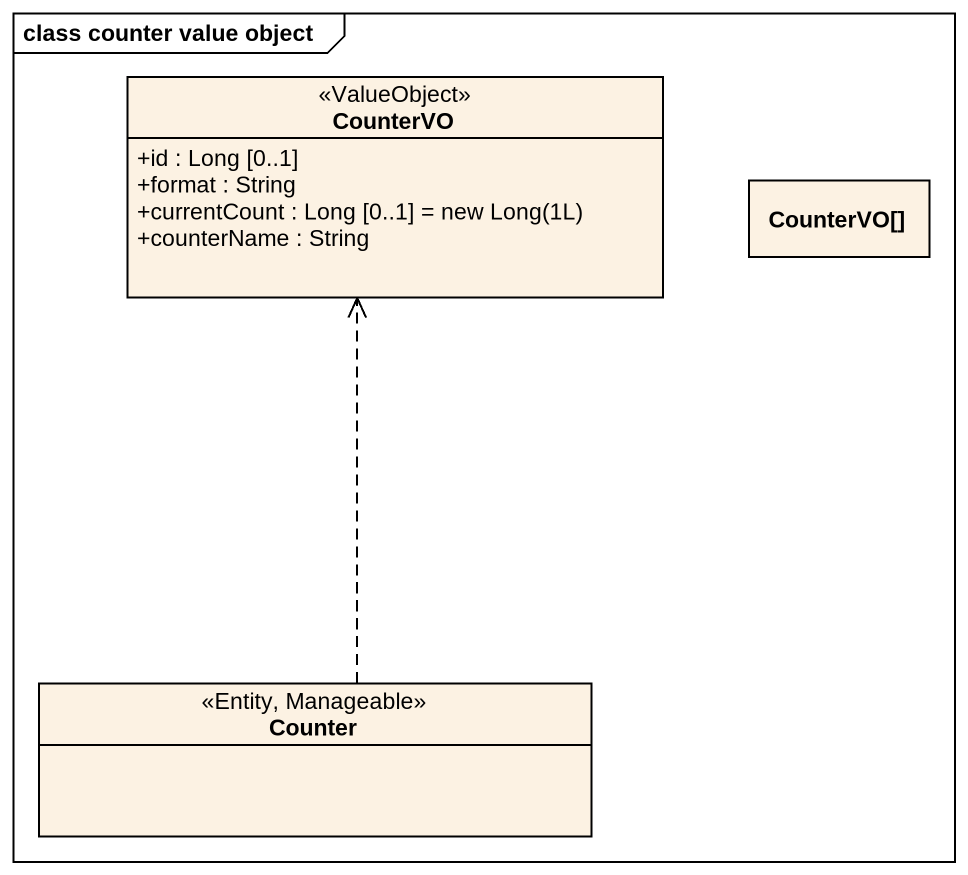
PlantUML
@startuml
mainframe class counter value object
hide circle
hide empty members
skinparam classAttributeIconSize 0
class CounterVO <<ValueObject>> {
  +id : Long [0..1]
  +format : String
  {field} +currentCount : Long [0..1] = new Long(1L)
  +counterName : String
}
class "CounterVO[]" as CounterVO_2
class Counter <<Entity, Manageable>>
Counter .up.> CounterVO
@enduml
